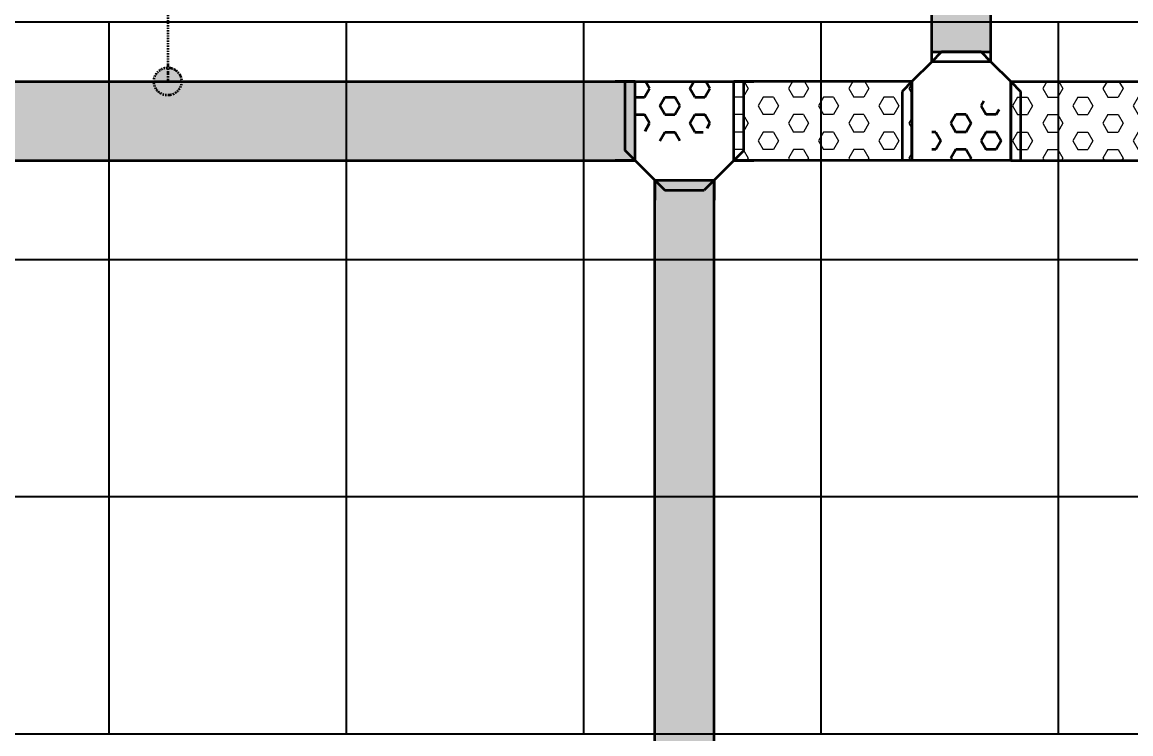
# Model space of a CAD drawing. Extents: x -178977 to 231842, y -29287 to 19916.
# Drawn here: x 42876 to 45680, y -2710 to -910 of the extents above; entities that cross this region are included whole.
import ezdxf
from ezdxf import colors
from ezdxf.entities.mleader import LeaderData, LeaderLine
from ezdxf.math import Vec2, Vec3

# ---------------------------------------------------------------- set-up
doc = ezdxf.new("R2010")
doc.units = 0
doc.header["$LTSCALE"] = 0.25
doc.linetypes.add('DASHDOT', pattern=[25.4, 12.7, -6.35, 0, -6.35])
doc.layers.add('01-First Floor-FUR$0$FALSE CEILING', color=251, linetype='Continuous')
for name, color, linetype, lineweight in [('01-First Floor-FUR$0$Walls', 251, 'Continuous', 5), ('E-LITE-CIRC', 6, 'Continuous', 25), ('E-LITE-CLNG-CNDT', 6, 'DASHDOT', 35), ('E-POWR-CLNG-CNDT', 6, 'DASHDOT', 35), ('T-CABL-TRAY', 60, 'Continuous', 35)]:
    doc.layers.add(name, color=color, linetype=linetype, lineweight=lineweight)
doc.styles.add('DC_SIMPLEX', font='SIMPLEX.shx', dxfattribs={"width": 0.7})

# ---------------------------------------------------------------- blocks, each defined once
blk = doc.blocks.new('01-First Floor-FUR')
at = {"layer": '01-First Floor-FUR$0$FALSE CEILING', "linetype": 'Continuous'}
for p, q in [((43096.4, -2710), (43096.4, -910)), ((43696.4, -2710), (43696.4, -910)), ((44296.4, -2710), (44296.4, -910)), ((44896.4, -2710), (44896.4, -910)), ((45496.4, -2710), (45496.4, -910)), ((8296.4, -1510), (48976, -1510)), ((8296.4, -2110), (48976, -2110))]:
    blk.add_line(p, q, dxfattribs=at)
at = {"layer": '01-First Floor-FUR$0$FALSE CEILING'}
blk.add_lwpolyline([(48976, -910), (8296.4, -910), (8296.4, -2710), (48976, -2710), (48976, -910)], dxfattribs=at)
at = {"layer": '01-First Floor-FUR$0$Walls'}
blk.add_line((44676, -2710), (49206, -2710), dxfattribs=at)
blk = doc.blocks.new('ARR0W')
at = {"color": 45}
blk.add_ellipse((0, 0), major_axis=(0.4, 0), ratio=0.4, dxfattribs=at)
at = {"color": 45, "ltscale": 0.5}
blk.add_solid([(-1.4, 0.167), (-0.4, 0), (-1.4, -0.167)], dxfattribs=at)
blk = doc.blocks.new('*U226')
at = {"lineweight": 0}
h = blk.add_hatch(dxfattribs=at)
h.set_pattern_fill('HEX', color=253, scale=8, angle=270, style=0)
h.set_pattern_definition([(270, (1e-10, -7838.563), (43.9941, 8e-13), [25.4, -50.8]), (30, (1e-10, -7838.563), (-21.99705, 38.1), [25.4, -50.8]), (330, (1e-10, -7863.963), (21.99705, 38.1), [25.4, -50.8])])
h.paths.add_polyline_path([(0, 0), (-200, 0), (-200, -9550), (0, -9550)])
at = {"color": 0}
for p, q in [((0, 0), (0, -9550)), ((-200, 0), (-200, -9550)), ((0, -9550), (-200, -9550))]:
    blk.add_line(p, q, dxfattribs=at)
blk = doc.blocks.new('*U227')
h = blk.add_hatch()
h.set_pattern_fill('HEX', color=253, scale=8, angle=-90, style=0)
h.paths.add_polyline_path([(0, -200), (0, 0), (-100, 0), (-150, -50), (-150, -150), (-100, -200)])
at = {"color": 0}
for p, q in [((-200, 0), (-200, 50)), ((0, 0), (0, 50)), ((-250, -50), (-200, 0)), ((0, 0), (0, -250)), ((-250, -50), (-300, -50)), ((-250, -200), (-300, -200)), ((-250, -200), (-200, -250)), ((-200, -250), (-200, -300)), ((0, -250), (0, -300))]:
    blk.add_line(p, q, dxfattribs=at)
at = {"color": 253}
for p, q in [((-200, 0), (-175, 25)), ((-200, 0), (0, 0)), ((-175, 25), (0, 25)), ((-250, -50), (-275, -75)), ((-250, -50), (-250, -200)), ((-275, -75), (-275, -175)), ((-250, -200), (-275, -175)), ((-200, -250), (0, -250)), ((-200, -250), (-175, -275)), ((-175, -275), (0, -275))]:
    blk.add_line(p, q, dxfattribs=at)
blk = doc.blocks.new('*U229')
at = {"lineweight": 0}
h = blk.add_hatch(dxfattribs=at)
h.set_pattern_fill('HEX', color=253, scale=8, angle=180, style=0)
h.set_pattern_definition([(180, (-23193.732, -3e-10), (6e-13, -43.99409), [25.4, -50.8]), (300, (-23193.732, -3e-10), (38.1, 21.997045), [25.4, -50.8]), (240, (-23219.132, -3e-10), (38.1, -21.997045), [25.4, -50.8])])
h.paths.add_polyline_path([(-11046.9, 150), (-11046.9, 0), (0, 0), (0, 150)])
at = {"color": 0}
for p, q in [((0, 150), (-11046.9, 150)), ((-11046.9, 0), (-11046.9, 150)), ((0, 0), (-11046.9, 0))]:
    blk.add_line(p, q, dxfattribs=at)
blk = doc.blocks.new('*U228')
at = {"lineweight": 0}
h = blk.add_hatch(dxfattribs=at)
h.set_pattern_fill('HEX', color=253, scale=8, angle=180, style=0)
h.set_pattern_definition([(180, (-15489.8, -2e-10), (6e-13, -43.99409), [25.4, -50.8]), (300, (-15489.8, -2e-10), (38.1, 21.99705), [25.4, -50.8]), (240, (-15515.2, -2e-10), (38.1, -21.99705), [25.4, -50.8])])
h.paths.add_polyline_path([(-9472.1, 150), (-9472.1, 0), (0, 0), (0, 150)])
at = {"color": 0}
for p, q in [((0, 150), (-9472.1, 150)), ((0, 0), (0, 150)), ((0, 0), (-9472.1, 0))]:
    blk.add_line(p, q, dxfattribs=at)
blk = doc.blocks.new('*U207')
h = blk.add_hatch()
h.set_pattern_fill('HEX', color=253, scale=8, angle=-90, style=0)
h.paths.add_polyline_path([(0, -200), (0, 0), (-100, 0), (-150, -50), (-150, -150), (-100, -200)])
at = {"color": 0}
for p, q in [((-200, 0), (-200, 50)), ((0, 0), (0, 50)), ((-250, -50), (-200, 0)), ((0, 0), (0, -250)), ((-250, -50), (-300, -50)), ((-250, -200), (-300, -200)), ((-250, -200), (-200, -250)), ((-200, -250), (-200, -300)), ((0, -250), (0, -300))]:
    blk.add_line(p, q, dxfattribs=at)
at = {"color": 253}
for p, q in [((-200, 0), (-175, 25)), ((-200, 0), (0, 0)), ((-175, 25), (0, 25)), ((-250, -50), (-275, -75)), ((-250, -50), (-250, -200)), ((-275, -75), (-275, -175)), ((-250, -200), (-275, -175)), ((-200, -250), (0, -250)), ((-200, -250), (-175, -275)), ((-175, -275), (0, -275))]:
    blk.add_line(p, q, dxfattribs=at)
blk = doc.blocks.new('*U208')
at = {"lineweight": 0}
h = blk.add_hatch(dxfattribs=at)
h.set_pattern_fill('HEX', color=253, scale=8, angle=270, style=0)
h.set_pattern_definition([(270, (3e-10, -18546.62), (43.99409, 8e-13), [25.4, -50.8]), (30, (3e-10, -18546.62), (-21.99705, 38.1), [25.4, -50.8]), (330, (3e-10, -18572.02), (21.99705, 38.1), [25.4, -50.8])])
h.paths.add_polyline_path([(-200, -450), (0, -450), (0, 0), (-200, 0)])
at = {"color": 0}
for p, q in [((0, 0), (-200, 0)), ((0, 0), (0, -450)), ((-200, 0), (-200, -450)), ((0, -450), (-200, -450))]:
    blk.add_line(p, q, dxfattribs=at)
blk = doc.blocks.new('*U209')
at = {"lineweight": 0}
h = blk.add_hatch(dxfattribs=at)
h.set_pattern_fill('HEX', color=253, scale=8, angle=270, style=0)
h.set_pattern_definition([(270, (3e-10, -15446.62), (43.99409, 8e-13), [25.4, -50.8]), (30, (3e-10, -15446.62), (-21.99705, 38.1), [25.4, -50.8]), (330, (3e-10, -15472.02), (21.99705, 38.1), [25.4, -50.8])])
h.paths.add_polyline_path([(-200, -1816.7), (0, -1816.7), (0, 0), (-200, 0)])
at = {"color": 0}
for p, q in [((0, 0), (-200, 0)), ((0, 0), (0, -1816.7)), ((-200, 0), (-200, -1816.7)), ((0, -1816.7), (-200, -1816.7))]:
    blk.add_line(p, q, dxfattribs=at)

msp = doc.modelspace()

# ---------------------------------------------------------------- hatches: boundary and pattern name
at = {"layer": 'E-POWR-CLNG-CNDT'}
h = msp.add_hatch(color=256, dxfattribs=at)
h.dxf.hatch_style = 1
h.paths.add_polyline_path([(43244, -1025, 1), (43244, -1095, 1)])

# ---------------------------------------------------------------- linework, layer by layer
msp.add_lwpolyline([(43476, 289.4), (43259.8, 12.1, 0.16703), (43244, -34), (43244, -1060)], format="xyb", dxfattribs=at)
msp.add_circle((43244, -1060), 35, dxfattribs=at)

# ---------------------------------------------------------------- block references
at = {"layer": 'E-LITE-CLNG-CNDT'}
msp.add_blockref('01-First Floor-FUR', (0, 0), dxfattribs=at)
at = {"layer": 'T-CABL-TRAY', "linetype": 'Continuous'}
for name, p, rotation in [('*U228', (45176, -985), 270), ('*U207', (45376, -1260, 0), 269.9999999999999), ('*U227', (44426, -1060, 0), 89.99999999999993), ('*U208', (45126, -1260), 270), ('*U229', (44476, -12356.9), 270)]:
    msp.add_blockref(name, p, dxfattribs=dict(at, rotation=rotation))
at = {"layer": 'T-CABL-TRAY', "linetype": 'Continuous', "xscale": -1, "rotation": 90}
for name, p in [('*U226', (34876, -1260)), ('*U209', (45376, -1260))]:
    msp.add_blockref(name, p, dxfattribs=at)

# ---------------------------------------------------------------- leaders
at = {"layer": 'E-LITE-CIRC'}
ml = msp.add_multileader_mtext('Standard', dxfattribs=at)
ml.set_content('{\\Fdc_el_romans|c0;\\W0.8;TO\\Fromans|c0; \\Fsimplex|c0;PP-\\Fdc_el_romans|c0;F1\\Fsimplex|c0;/M39}', color=256, style='DC_SIMPLEX')
ml.set_leader_properties()
ml.set_arrow_properties(name='ARR0W')
ml.build(insert=Vec2(0, 0))
ml.multileader.update_dxf_attribs({"dogleg_length": 200, "arrow_head_size": 140, "scale": 100})
ctx = ml.context
ctx.base_point, ctx.scale, ctx.char_height, ctx.arrow_head_size, ctx.landing_gap_size, ctx.plane_origin, ctx.plane_x_axis, ctx.plane_y_axis = Vec3(43767.1, -564.5, 0), 100, 200, 140, 140, Vec3(55819.6, -6066, 0), Vec3(1, 0.000001, 0), Vec3(-0.000001, 1, 0)
notes = []
notes.append((ctx, [(0, (1, 1, 0), (43658.4, -564.5, 0), (1, 0.000001, 0), 108.8, [(0, [(43244, -34, 0)], 0, [])])]))
ctx.mtext.insert, ctx.mtext.text_direction, ctx.mtext.rotation, ctx.mtext.flow_direction = Vec3(43907.1, -431.2, 0), Vec3(1, 0.000001, 0), 0.000001, 5
for ctx, leaders in notes:
    for number, flags, end, landing, length, lines in leaders:
        leader = LeaderData()
        leader.index, (leader.has_last_leader_line, leader.has_dogleg_vector, leader.attachment_direction) = number, flags
        leader.last_leader_point, leader.dogleg_vector, leader.dogleg_length = Vec3(end), Vec3(landing), length
        for number, points, colour, breaks in lines:
            line = LeaderLine()
            line.index, line.vertices, line.color, line.breaks = number, Vec3.list(points), colors.encode_raw_color(colour), breaks
            leader.lines.append(line)
        ctx.leaders.append(leader)

doc.saveas('drawing.dxf')
